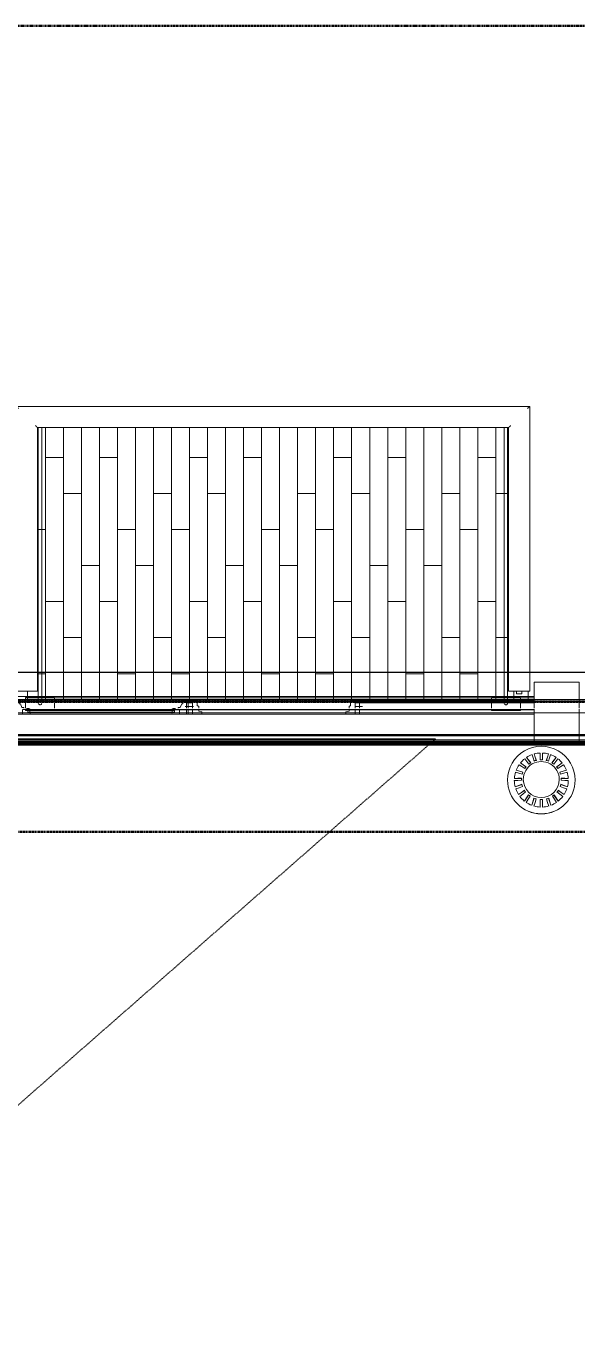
# Model space of a CAD drawing. Header units: inches. Extents: x -4235 to -464, y 9767 to 12269.
# Drawn here: x -3057.8 to -2935.4, y 11981.1 to 12268.7 of the extents above; entities that cross this region are included whole.
import ezdxf

# ---------------------------------------------------------------- set-up
doc = ezdxf.new("R2010")
doc.units = ezdxf.units.IN
doc.header["$MEASUREMENT"] = 0
doc.linetypes.add('Dash 1_16_', pattern=[0.125, 0.0625, -0.0625])
doc.linetypes.add('Double Dash 3_8_', pattern=[1, 0.375, -0.125, 0.125, -0.125, 0.125, -0.125])
for name, color, linetype, lineweight in [('A-DOOR-1', 31, 'Continuous', 9), ('A-DOOR-FRAM', 31, 'Continuous', 20), ('A-FLOR-1', 192, 'Continuous', 9), ('A-FLOR-HRAL', 11, 'Continuous', 9), ('A-FLOR-PATT-1', 9, 'Continuous', 9), ('A-GENM', 5, 'Continuous', 9), ('A-GLAZ-1', 151, 'Continuous', 9), ('A-GLAZ-2', 151, 'Continuous', 20), ('A-ROOF-1', 10, 'Dash 1_16_', 9), ('A-ROOF-2', 7, 'Dash 1_16_', 9), ('A-WALL-1', 113, 'Continuous', 9), ('C-PROP-LINE', 91, 'Double Dash 3_8_', 50), ('C-PROP-LINE-1', 91, 'Dash 1_16_', 50), ('M-EQPM', 50, 'Continuous', 9)]:
    doc.layers.add(name, color=color, linetype=linetype, lineweight=lineweight)

# ---------------------------------------------------------------- blocks, each defined once
blk = doc.blocks.new('Basic Wall _ EXT - FIBER CEMENT - LARGE - ___-2505162-BACKGROUND - ROOF PLAN')
at = {"layer": 'A-WALL-1'}
for p, q in [((-3020.79, 12118.91), (-3022.11, 12118.91)), ((-3020.79, 12118.91), (-3022.11, 12118.91)), ((-3022.11, 12118.88), (-3020.79, 12118.88)), ((-3020.79, 12118.88), (-3022.11, 12118.88)), ((-2954.43, 12118.91), (-2984.66, 12118.91)), ((-2954.43, 12118.91), (-2984.66, 12118.91)), ((-2984.66, 12118.88), (-2954.43, 12118.88)), ((-2954.43, 12118.88), (-2984.66, 12118.88)), ((-2951.56, 12118.91), (-2954.41, 12118.91)), ((-2951.56, 12118.91), (-2954.41, 12118.91)), ((-2954.41, 12118.88), (-2951.56, 12118.88)), ((-2951.56, 12118.88), (-2954.41, 12118.88)), ((-2951.45, 12118.91), (-2951.51, 12118.91)), ((-2951.45, 12118.91), (-2951.51, 12118.91)), ((-2951.51, 12118.88), (-2951.45, 12118.88)), ((-2951.45, 12118.88), (-2951.51, 12118.88)), ((-2951.37, 12118.91), (-2951.45, 12118.91)), ((-2951.37, 12118.91), (-2951.45, 12118.91)), ((-2951.45, 12118.88), (-2951.37, 12118.88)), ((-2951.37, 12118.88), (-2951.45, 12118.88)), ((-2951.28, 12118.91), (-2951.37, 12118.91)), ((-2951.28, 12118.91), (-2951.37, 12118.91)), ((-2951.37, 12118.88), (-2951.28, 12118.88)), ((-2951.28, 12118.88), (-2951.37, 12118.88)), ((-2951.18, 12118.91), (-2951.28, 12118.91)), ((-2951.18, 12118.91), (-2951.28, 12118.91)), ((-2951.28, 12118.88), (-2951.18, 12118.88)), ((-2951.18, 12118.88), (-2951.28, 12118.88)), ((-2951.09, 12118.91), (-2951.18, 12118.91)), ((-2951.09, 12118.91), (-2951.18, 12118.91)), ((-2951.18, 12118.88), (-2951.09, 12118.88)), ((-2951.09, 12118.88), (-2951.18, 12118.88)), ((-2951, 12118.91), (-2951.08, 12118.91)), ((-2951, 12118.91), (-2951.08, 12118.91)), ((-2951.08, 12118.88), (-2951, 12118.88)), ((-2951, 12118.88), (-2951.08, 12118.88)), ((-2950.92, 12118.91), (-2950.99, 12118.91)), ((-2950.92, 12118.91), (-2950.99, 12118.91)), ((-2950.98, 12118.88), (-2950.92, 12118.88)), ((-2950.92, 12118.88), (-2950.98, 12118.88)), ((-2950.86, 12118.91), (-2950.92, 12118.91)), ((-2950.86, 12118.91), (-2950.92, 12118.91)), ((-2950.92, 12118.88), (-2950.86, 12118.88)), ((-2950.86, 12118.88), (-2950.92, 12118.88)), ((-2948.04, 12118.91), (-2950.81, 12118.91)), ((-2948.04, 12118.91), (-2950.81, 12118.91)), ((-2950.81, 12118.88), (-2948.04, 12118.88)), ((-2948.04, 12118.88), (-2950.81, 12118.88)), ((-2947.93, 12118.91), (-2948.02, 12118.91)), ((-2947.93, 12118.91), (-2948.02, 12118.91)), ((-2948.02, 12118.88), (-2947.93, 12118.88)), ((-2947.93, 12118.88), (-2948.02, 12118.88)), ((-2944.94, 12118.91), (-2947.93, 12118.91)), ((-2944.94, 12118.91), (-2947.93, 12118.91)), ((-2947.93, 12118.88), (-2944.94, 12118.88)), ((-2944.94, 12118.88), (-2947.93, 12118.88)), ((-3020.79, 12116.87), (-3022.11, 12116.87)), ((-3020.79, 12116.87), (-3022.11, 12116.87)), ((-3022.11, 12116.84), (-3020.79, 12116.84)), ((-3020.79, 12116.84), (-3022.11, 12116.84)), ((-2954.43, 12116.87), (-2984.66, 12116.87)), ((-2954.43, 12116.87), (-2984.66, 12116.87)), ((-2984.66, 12116.84), (-2954.43, 12116.84)), ((-2954.43, 12116.84), (-2984.66, 12116.84)), ((-2954.33, 12116.87), (-2954.43, 12116.87)), ((-2954.33, 12116.87), (-2954.43, 12116.87)), ((-2954.43, 12116.84), (-2954.33, 12116.84)), ((-2954.33, 12116.84), (-2954.43, 12116.84)), ((-2954.02, 12116.87), (-2954.32, 12116.87)), ((-2954.02, 12116.87), (-2954.32, 12116.87)), ((-2954.32, 12116.84), (-2954.02, 12116.84)), ((-2954.02, 12116.84), (-2954.32, 12116.84)), ((-2953.52, 12116.87), (-2954, 12116.87)), ((-2953.52, 12116.87), (-2954, 12116.87)), ((-2954, 12116.84), (-2953.51, 12116.84)), ((-2953.51, 12116.84), (-2954, 12116.84)), ((-2948.41, 12116.87), (-2953.48, 12116.87)), ((-2948.41, 12116.87), (-2953.48, 12116.87)), ((-2953.48, 12116.84), (-2948.4, 12116.84)), ((-2948.4, 12116.84), (-2953.48, 12116.84)), ((-2948.07, 12116.87), (-2948.37, 12116.87)), ((-2948.07, 12116.87), (-2948.37, 12116.87)), ((-2948.37, 12116.84), (-2948.06, 12116.84)), ((-2948.06, 12116.84), (-2948.37, 12116.84)), ((-2947.94, 12116.87), (-2948.04, 12116.87)), ((-2947.94, 12116.87), (-2948.04, 12116.87)), ((-2948.04, 12116.84), (-2947.94, 12116.84)), ((-2947.94, 12116.84), (-2948.04, 12116.84)), ((-2944.94, 12116.87), (-2947.94, 12116.87)), ((-2944.94, 12116.87), (-2947.94, 12116.87)), ((-2947.94, 12116.84), (-2944.94, 12116.84)), ((-2944.94, 12116.84), (-2947.94, 12116.84))]:
    blk.add_line(p, q, dxfattribs=at)
blk = doc.blocks.new('Basic Wall _ EXT - FIBER CEMENT - LARGE - ___-2162455-BACKGROUND - ROOF PLAN')
at = {"layer": 'A-WALL-1'}
for p, q in [((-3055.05, 12119.8), (-3290.91, 12119.8)), ((-3057.49, 12119.5), (-3057.81, 12119.5)), ((-3057.49, 12119.5), (-3057.81, 12119.5)), ((-3057.49, 12119.48), (-3057.8, 12119.48)), ((-3057.49, 12119.46), (-3057.8, 12119.46)), ((-3057.49, 12119.46), (-3057.8, 12119.46)), ((-3057.49, 12119.46), (-3057.8, 12119.46)), ((-3056.97, 12119.5), (-3057.48, 12119.5)), ((-3056.97, 12119.5), (-3057.48, 12119.5)), ((-3056.97, 12119.48), (-3057.47, 12119.48)), ((-3056.97, 12119.46), (-3057.47, 12119.46)), ((-3056.97, 12119.46), (-3057.47, 12119.46)), ((-3056.97, 12119.46), (-3057.47, 12119.46)), ((-3056.3, 12119.5), (-3056.95, 12119.5)), ((-3056.3, 12119.5), (-3056.95, 12119.5)), ((-3056.3, 12119.48), (-3056.95, 12119.48)), ((-3056.3, 12119.46), (-3056.95, 12119.46)), ((-3056.3, 12119.46), (-3056.95, 12119.46)), ((-3056.3, 12119.46), (-3056.95, 12119.46)), ((-3055.52, 12119.5), (-3056.28, 12119.5)), ((-3055.52, 12119.5), (-3056.28, 12119.5)), ((-3055.52, 12119.48), (-3056.27, 12119.48)), ((-3055.52, 12119.46), (-3056.27, 12119.46)), ((-3055.52, 12119.46), (-3056.27, 12119.46)), ((-3055.52, 12119.46), (-3056.27, 12119.46)), ((-3055.05, 12119.5), (-3055.49, 12119.5)), ((-3055.05, 12119.5), (-3055.49, 12119.5)), ((-3055.05, 12119.48), (-3055.49, 12119.48)), ((-3055.05, 12119.46), (-3055.48, 12119.46)), ((-3055.05, 12119.46), (-3055.48, 12119.46)), ((-3055.05, 12119.46), (-3055.48, 12119.46)), ((-3054.94, 12119.8), (-3055, 12119.8)), ((-3054.94, 12119.5), (-3055, 12119.5)), ((-3054.94, 12119.5), (-3055, 12119.5)), ((-3054.94, 12119.48), (-3055, 12119.48)), ((-3054.94, 12119.46), (-3055, 12119.46)), ((-3054.94, 12119.46), (-3055, 12119.46)), ((-3054.94, 12119.46), (-3055, 12119.46)), ((-3054.86, 12119.8), (-3054.94, 12119.8)), ((-3054.86, 12119.5), (-3054.94, 12119.5)), ((-3054.86, 12119.5), (-3054.94, 12119.5)), ((-3054.86, 12119.48), (-3054.94, 12119.48)), ((-3054.86, 12119.46), (-3054.94, 12119.46)), ((-3054.86, 12119.46), (-3054.94, 12119.46)), ((-3054.86, 12119.46), (-3054.94, 12119.46)), ((-3054.77, 12119.8), (-3054.86, 12119.8)), ((-3054.77, 12119.5), (-3054.86, 12119.5)), ((-3054.77, 12119.5), (-3054.86, 12119.5)), ((-3054.77, 12119.48), (-3054.86, 12119.48)), ((-3054.77, 12119.46), (-3054.86, 12119.46)), ((-3054.77, 12119.46), (-3054.86, 12119.46)), ((-3054.77, 12119.46), (-3054.86, 12119.46)), ((-3054.68, 12119.8), (-3054.77, 12119.8)), ((-3054.68, 12119.5), (-3054.77, 12119.5)), ((-3054.68, 12119.5), (-3054.77, 12119.5)), ((-3054.68, 12119.48), (-3054.77, 12119.48)), ((-3054.68, 12119.46), (-3054.77, 12119.46)), ((-3054.68, 12119.46), (-3054.77, 12119.46)), ((-3054.68, 12119.46), (-3054.77, 12119.46)), ((-3054.58, 12119.8), (-3054.68, 12119.8)), ((-3054.58, 12119.5), (-3054.65, 12119.5)), ((-3054.58, 12119.5), (-3054.65, 12119.5)), ((-3054.58, 12119.48), (-3054.65, 12119.48)), ((-3054.58, 12119.46), (-3054.64, 12119.46)), ((-3054.58, 12119.46), (-3054.64, 12119.46)), ((-3054.58, 12119.46), (-3054.64, 12119.46)), ((-3054.49, 12119.8), (-3054.58, 12119.8)), ((-3054.49, 12119.5), (-3054.58, 12119.5)), ((-3054.49, 12119.5), (-3054.58, 12119.5)), ((-3054.49, 12119.48), (-3054.58, 12119.48)), ((-3054.49, 12119.46), (-3054.58, 12119.46)), ((-3054.49, 12119.46), (-3054.58, 12119.46)), ((-3054.49, 12119.46), (-3054.58, 12119.46)), ((-3054.41, 12119.8), (-3054.49, 12119.8)), ((-3054.41, 12119.5), (-3054.49, 12119.5)), ((-3054.41, 12119.5), (-3054.49, 12119.5)), ((-3054.41, 12119.48), (-3054.49, 12119.48)), ((-3054.41, 12119.46), (-3054.49, 12119.46)), ((-3054.41, 12119.46), (-3054.49, 12119.46)), ((-3054.41, 12119.46), (-3054.49, 12119.46)), ((-3054.35, 12119.8), (-3054.41, 12119.8)), ((-3054.35, 12119.5), (-3054.41, 12119.5)), ((-3054.35, 12119.5), (-3054.41, 12119.5)), ((-3054.35, 12119.48), (-3054.41, 12119.48)), ((-3054.35, 12119.46), (-3054.41, 12119.46)), ((-3054.35, 12119.46), (-3054.41, 12119.46)), ((-3054.35, 12119.46), (-3054.41, 12119.46)), ((-2951.56, 12119.8), (-3054.3, 12119.8)), ((-3053.83, 12119.5), (-3054.3, 12119.5)), ((-3053.83, 12119.5), (-3054.3, 12119.5)), ((-3053.83, 12119.48), (-3054.3, 12119.48)), ((-3053.83, 12119.46), (-3054.3, 12119.46)), ((-3053.83, 12119.46), (-3054.3, 12119.46)), ((-3053.83, 12119.46), (-3054.3, 12119.46)), ((-3053.05, 12119.5), (-3053.81, 12119.5)), ((-3053.05, 12119.5), (-3053.81, 12119.5)), ((-3053.05, 12119.48), (-3053.81, 12119.48)), ((-3053.05, 12119.46), (-3053.8, 12119.46)), ((-3053.05, 12119.46), (-3053.8, 12119.46)), ((-3053.05, 12119.46), (-3053.8, 12119.46)), ((-3052.38, 12119.5), (-3053.03, 12119.5)), ((-3052.38, 12119.5), (-3053.03, 12119.5)), ((-3052.38, 12119.48), (-3053.03, 12119.48)), ((-3052.38, 12119.46), (-3053.02, 12119.46)), ((-3052.38, 12119.46), (-3053.02, 12119.46)), ((-3052.38, 12119.46), (-3053.02, 12119.46)), ((-3051.86, 12119.5), (-3052.36, 12119.5)), ((-3051.86, 12119.5), (-3052.36, 12119.5)), ((-3051.86, 12119.48), (-3052.36, 12119.48)), ((-3051.86, 12119.46), (-3052.36, 12119.46)), ((-3051.86, 12119.46), (-3052.36, 12119.46)), ((-3051.86, 12119.46), (-3052.36, 12119.46)), ((-3051.54, 12119.5), (-3051.82, 12119.5)), ((-3051.54, 12119.5), (-3051.82, 12119.5)), ((-3051.54, 12119.48), (-3051.82, 12119.48)), ((-3051.54, 12119.46), (-3051.82, 12119.46)), ((-3051.54, 12119.46), (-3051.82, 12119.46)), ((-3051.54, 12119.46), (-3051.82, 12119.46)), ((-3051.43, 12119.5), (-3051.53, 12119.5)), ((-3051.43, 12119.5), (-3051.53, 12119.5)), ((-3051.43, 12119.48), (-3051.53, 12119.48)), ((-3051.43, 12119.46), (-3051.53, 12119.46)), ((-3051.43, 12119.46), (-3051.53, 12119.46)), ((-3051.43, 12119.46), (-3051.53, 12119.46)), ((-2954.43, 12119.5), (-3051.43, 12119.5)), ((-2954.43, 12119.5), (-3051.43, 12119.5)), ((-2954.43, 12119.48), (-3051.43, 12119.48)), ((-2954.43, 12119.46), (-3051.43, 12119.46)), ((-2954.43, 12119.46), (-3051.43, 12119.46)), ((-2954.43, 12119.46), (-3051.43, 12119.46)), ((-2954.32, 12119.5), (-2954.43, 12119.5)), ((-2954.32, 12119.5), (-2954.43, 12119.5)), ((-2954.32, 12119.48), (-2954.43, 12119.48)), ((-2954.32, 12119.46), (-2954.43, 12119.46)), ((-2954.32, 12119.46), (-2954.43, 12119.46)), ((-2954.32, 12119.46), (-2954.43, 12119.46)), ((-2954, 12119.5), (-2954.31, 12119.5)), ((-2954, 12119.5), (-2954.31, 12119.5)), ((-2954, 12119.48), (-2954.31, 12119.48)), ((-2954, 12119.46), (-2954.31, 12119.46)), ((-2954, 12119.46), (-2954.31, 12119.46)), ((-2954, 12119.46), (-2954.31, 12119.46)), ((-2953.48, 12119.5), (-2953.98, 12119.5)), ((-2953.48, 12119.5), (-2953.98, 12119.5)), ((-2953.48, 12119.48), (-2953.98, 12119.48)), ((-2953.48, 12119.46), (-2953.98, 12119.46)), ((-2953.48, 12119.46), (-2953.98, 12119.46)), ((-2953.48, 12119.46), (-2953.97, 12119.46)), ((-2952.81, 12119.5), (-2953.46, 12119.5)), ((-2952.81, 12119.5), (-2953.46, 12119.5)), ((-2952.81, 12119.48), (-2953.46, 12119.48)), ((-2952.81, 12119.46), (-2953.45, 12119.46)), ((-2952.81, 12119.46), (-2953.45, 12119.46)), ((-2952.81, 12119.46), (-2953.45, 12119.46)), ((-2952.02, 12119.5), (-2952.78, 12119.5)), ((-2952.02, 12119.5), (-2952.78, 12119.5)), ((-2952.02, 12119.48), (-2952.78, 12119.48)), ((-2952.02, 12119.46), (-2952.78, 12119.46)), ((-2952.02, 12119.46), (-2952.78, 12119.46)), ((-2952.02, 12119.46), (-2952.77, 12119.46)), ((-2951.56, 12119.5), (-2952, 12119.5)), ((-2951.56, 12119.5), (-2952, 12119.5)), ((-2951.56, 12119.48), (-2951.99, 12119.48)), ((-2951.56, 12119.46), (-2951.99, 12119.46)), ((-2951.56, 12119.46), (-2951.99, 12119.46)), ((-2951.56, 12119.46), (-2951.99, 12119.46)), ((-2951.45, 12119.8), (-2951.51, 12119.8)), ((-2951.45, 12119.5), (-2951.51, 12119.5)), ((-2951.45, 12119.5), (-2951.51, 12119.5)), ((-2951.45, 12119.48), (-2951.51, 12119.48)), ((-2951.45, 12119.46), (-2951.51, 12119.46)), ((-2951.45, 12119.46), (-2951.51, 12119.46)), ((-2951.45, 12119.46), (-2951.51, 12119.46)), ((-2951.37, 12119.8), (-2951.45, 12119.8)), ((-2951.37, 12119.5), (-2951.45, 12119.5)), ((-2951.37, 12119.5), (-2951.45, 12119.5)), ((-2951.37, 12119.48), (-2951.45, 12119.48)), ((-2951.37, 12119.46), (-2951.45, 12119.46)), ((-2951.37, 12119.46), (-2951.45, 12119.46)), ((-2951.37, 12119.46), (-2951.45, 12119.46)), ((-2951.28, 12119.8), (-2951.37, 12119.8)), ((-2951.28, 12119.5), (-2951.37, 12119.5)), ((-2951.28, 12119.5), (-2951.37, 12119.5)), ((-2951.28, 12119.48), (-2951.37, 12119.48)), ((-2951.28, 12119.46), (-2951.37, 12119.46)), ((-2951.28, 12119.46), (-2951.37, 12119.46)), ((-2951.28, 12119.46), (-2951.37, 12119.46)), ((-2951.18, 12119.8), (-2951.28, 12119.8)), ((-2951.18, 12119.5), (-2951.28, 12119.5)), ((-2951.18, 12119.5), (-2951.28, 12119.5)), ((-2951.18, 12119.48), (-2951.28, 12119.48)), ((-2951.18, 12119.46), (-2951.28, 12119.46)), ((-2951.18, 12119.46), (-2951.28, 12119.46)), ((-2951.18, 12119.46), (-2951.28, 12119.46)), ((-2951.09, 12119.8), (-2951.18, 12119.8)), ((-2951.09, 12119.5), (-2951.16, 12119.5)), ((-2951.09, 12119.5), (-2951.16, 12119.5)), ((-2951.09, 12119.48), (-2951.15, 12119.48)), ((-2951.09, 12119.46), (-2951.15, 12119.46)), ((-2951.09, 12119.46), (-2951.15, 12119.46)), ((-2951.09, 12119.46), (-2951.15, 12119.46)), ((-2951, 12119.8), (-2951.08, 12119.8)), ((-2951, 12119.5), (-2951.08, 12119.5)), ((-2951, 12119.5), (-2951.08, 12119.5)), ((-2951, 12119.48), (-2951.08, 12119.48)), ((-2951, 12119.46), (-2951.08, 12119.46)), ((-2951, 12119.46), (-2951.08, 12119.46)), ((-2951, 12119.46), (-2951.08, 12119.46)), ((-2950.92, 12119.8), (-2950.99, 12119.8)), ((-2950.92, 12119.5), (-2950.99, 12119.5)), ((-2950.92, 12119.5), (-2950.99, 12119.5)), ((-2950.92, 12119.48), (-2950.99, 12119.48)), ((-2950.92, 12119.46), (-2950.99, 12119.46)), ((-2950.92, 12119.46), (-2950.99, 12119.46)), ((-2950.92, 12119.46), (-2950.99, 12119.46)), ((-2950.86, 12119.8), (-2950.92, 12119.8)), ((-2950.86, 12119.5), (-2950.92, 12119.5)), ((-2950.86, 12119.5), (-2950.92, 12119.5)), ((-2950.86, 12119.48), (-2950.92, 12119.48)), ((-2950.86, 12119.46), (-2950.92, 12119.46)), ((-2950.86, 12119.46), (-2950.92, 12119.46)), ((-2950.86, 12119.46), (-2950.92, 12119.46)), ((-2944.94, 12119.8), (-2950.81, 12119.8)), ((-2950.34, 12119.5), (-2950.81, 12119.5)), ((-2950.34, 12119.5), (-2950.81, 12119.5)), ((-2950.34, 12119.48), (-2950.81, 12119.48)), ((-2950.34, 12119.46), (-2950.81, 12119.46)), ((-2950.34, 12119.46), (-2950.81, 12119.46)), ((-2950.34, 12119.46), (-2950.81, 12119.46)), ((-2949.56, 12119.5), (-2950.32, 12119.5)), ((-2949.56, 12119.5), (-2950.32, 12119.5)), ((-2949.56, 12119.48), (-2950.31, 12119.48)), ((-2949.56, 12119.46), (-2950.31, 12119.46)), ((-2949.56, 12119.46), (-2950.31, 12119.46)), ((-2949.56, 12119.46), (-2950.31, 12119.46)), ((-2948.88, 12119.5), (-2949.54, 12119.5)), ((-2948.88, 12119.5), (-2949.54, 12119.5)), ((-2948.88, 12119.48), (-2949.53, 12119.48)), ((-2948.88, 12119.46), (-2949.53, 12119.46)), ((-2948.88, 12119.46), (-2949.53, 12119.46)), ((-2948.88, 12119.46), (-2949.53, 12119.46)), ((-2948.37, 12119.5), (-2948.87, 12119.5)), ((-2948.37, 12119.5), (-2948.87, 12119.5)), ((-2948.37, 12119.48), (-2948.87, 12119.48)), ((-2948.37, 12119.46), (-2948.86, 12119.46)), ((-2948.37, 12119.46), (-2948.86, 12119.46)), ((-2948.37, 12119.46), (-2948.86, 12119.46)), ((-2948.04, 12119.5), (-2948.36, 12119.5)), ((-2948.04, 12119.5), (-2948.36, 12119.5)), ((-2948.04, 12119.48), (-2948.36, 12119.48)), ((-2948.04, 12119.46), (-2948.35, 12119.46)), ((-2948.04, 12119.46), (-2948.35, 12119.46)), ((-2948.04, 12119.46), (-2948.35, 12119.46)), ((-2947.93, 12119.5), (-2948.04, 12119.5)), ((-2947.93, 12119.5), (-2948.04, 12119.5)), ((-2947.93, 12119.48), (-2948.04, 12119.48)), ((-2947.93, 12119.46), (-2948.04, 12119.46)), ((-2947.93, 12119.46), (-2948.04, 12119.46)), ((-2947.93, 12119.46), (-2948.04, 12119.46)), ((-2944.94, 12119.5), (-2947.93, 12119.5)), ((-2944.94, 12119.5), (-2947.93, 12119.5)), ((-2944.94, 12119.48), (-2947.93, 12119.48)), ((-2944.94, 12119.46), (-2947.93, 12119.46)), ((-2944.94, 12119.46), (-2947.93, 12119.46)), ((-2944.94, 12119.46), (-2947.93, 12119.46)), ((-3057.52, 12116.87), (-3057.82, 12116.87)), ((-3057.52, 12116.87), (-3057.82, 12116.87)), ((-3057.82, 12116.84), (-3057.51, 12116.84)), ((-3057.51, 12116.84), (-3057.82, 12116.84)), ((-3057.01, 12116.87), (-3057.49, 12116.87)), ((-3057.01, 12116.87), (-3057.49, 12116.87)), ((-3057.49, 12116.84), (-3057.01, 12116.84)), ((-3057.01, 12116.84), (-3057.49, 12116.84)), ((-3051.9, 12116.87), (-3056.97, 12116.87)), ((-3051.9, 12116.87), (-3056.97, 12116.87)), ((-3056.97, 12116.84), (-3051.9, 12116.84)), ((-3051.9, 12116.84), (-3056.97, 12116.84)), ((-3051.56, 12116.87), (-3051.82, 12116.87)), ((-3051.56, 12116.87), (-3051.82, 12116.87)), ((-3051.82, 12116.84), (-3051.56, 12116.84)), ((-3051.56, 12116.84), (-3051.82, 12116.84)), ((-3051.43, 12116.87), (-3051.54, 12116.87)), ((-3051.43, 12116.87), (-3051.54, 12116.87)), ((-3051.54, 12116.84), (-3051.43, 12116.84)), ((-3051.43, 12116.84), (-3051.54, 12116.84)), ((-2954.43, 12116.87), (-3051.43, 12116.87)), ((-2954.43, 12116.87), (-3051.43, 12116.87)), ((-3051.43, 12116.84), (-2954.43, 12116.84)), ((-2954.43, 12116.84), (-3051.43, 12116.84)), ((-2954.33, 12116.87), (-2954.43, 12116.87)), ((-2954.33, 12116.87), (-2954.43, 12116.87)), ((-2954.43, 12116.84), (-2954.33, 12116.84)), ((-2954.33, 12116.84), (-2954.43, 12116.84)), ((-2954.02, 12116.87), (-2954.32, 12116.87)), ((-2954.02, 12116.87), (-2954.32, 12116.87)), ((-2954.32, 12116.84), (-2954.02, 12116.84)), ((-2954.02, 12116.84), (-2954.32, 12116.84)), ((-2953.52, 12116.87), (-2954, 12116.87)), ((-2953.52, 12116.87), (-2954, 12116.87)), ((-2954, 12116.84), (-2953.51, 12116.84)), ((-2953.51, 12116.84), (-2954, 12116.84)), ((-2948.41, 12116.87), (-2953.48, 12116.87)), ((-2948.41, 12116.87), (-2953.48, 12116.87)), ((-2953.48, 12116.84), (-2948.4, 12116.84)), ((-2948.4, 12116.84), (-2953.48, 12116.84)), ((-2948.07, 12116.87), (-2948.37, 12116.87)), ((-2948.07, 12116.87), (-2948.37, 12116.87)), ((-2948.37, 12116.84), (-2948.06, 12116.84)), ((-2948.06, 12116.84), (-2948.37, 12116.84)), ((-2947.94, 12116.87), (-2948.04, 12116.87)), ((-2947.94, 12116.87), (-2948.04, 12116.87)), ((-2948.04, 12116.84), (-2947.94, 12116.84)), ((-2947.94, 12116.84), (-2948.04, 12116.84)), ((-2944.94, 12116.87), (-2947.94, 12116.87)), ((-2944.94, 12116.87), (-2947.94, 12116.87)), ((-2947.94, 12116.84), (-2944.94, 12116.84)), ((-2944.94, 12116.84), (-2947.94, 12116.84))]:
    blk.add_line(p, q, dxfattribs=at)
blk = doc.blocks.new('Basic Wall _ EXT - FIBER CEMENT - SMALL - ___-2145929-BACKGROUND - ROOF PLAN')
at = {"layer": 'A-WALL-1'}
for p, q in [((-2061.36, 12125.15), (-3867.29, 12125.15)), ((-2061.36, 12125.15), (-3867.29, 12125.15)), ((-3867.21, 12125.07), (-2061.44, 12125.07)), ((-2061.44, 12125.07), (-3867.21, 12125.07)), ((-2067.39, 12119.12), (-3861.25, 12119.12)), ((-2067.46, 12119.05), (-3861.19, 12119.05)), ((-2067.84, 12118.67), (-3860.81, 12118.67)), ((-2067.92, 12118.59), (-3860.73, 12118.59)), ((-2067.92, 12118.59), (-3860.73, 12118.59)), ((-2070.35, 12116.17), (-3858.3, 12116.17)), ((-2070.35, 12116.17), (-3858.3, 12116.17)), ((-2075.17, 12111.34), (-3853.48, 12111.34)), ((-2075.17, 12111.34), (-3853.48, 12111.34)), ((-2075.25, 12111.26), (-3853.4, 12111.26)), ((-2075.25, 12111.26), (-3853.4, 12111.26)), ((-3853.2, 12111.06), (-2075.45, 12111.06)), ((-2075.45, 12111.06), (-3853.2, 12111.06)), ((-3852.33, 12110.19), (-2076.32, 12110.19)), ((-2076.32, 12110.19), (-3852.33, 12110.19)), ((-2076.67, 12109.84), (-3851.97, 12109.84)), ((-2076.72, 12109.79), (-3851.93, 12109.79)), ((-2076.73, 12109.78), (-3851.92, 12109.78)), ((-2076.79, 12109.72), (-3851.85, 12109.72)), ((-2076.8, 12109.72), (-3851.85, 12109.72)), ((-2076.8, 12109.71), (-3851.85, 12109.71)), ((-2076.83, 12109.68), (-3851.82, 12109.68)), ((-2076.86, 12109.65), (-3851.78, 12109.65)), ((-3851.77, 12109.64), (-2076.87, 12109.64)), ((-3851.63, 12109.49), (-2077.02, 12109.49)), ((-2077.23, 12109.28), (-3851.42, 12109.28)), ((-2077.3, 12109.22), (-3851.35, 12109.22)), ((-2077.42, 12109.09), (-3851.22, 12109.09)), ((-2077.53, 12108.98), (-3851.11, 12108.98))]:
    blk.add_line(p, q, dxfattribs=at)
blk = doc.blocks.new('Door-Inswing-Andersen-400_Series-Single - 3_ 0-1_8_ x 6_ 7-1_2_ - 3rd floor-V7-BACKGROUND - ROOF PLAN')
at = {"layer": 'A-DOOR-FRAM'}
for p, q in [((-19.69, 3.44), (-18.06, 3.44)), ((-18.06, 4.8), (-18.06, 4.56)), ((-18.06, 4.75), (-18.06, 4.56)), ((-18.06, 4.75), (-17.03, 4.75)), ((-18.06, 4.11), (-18.06, 3)), ((-18.06, 4.11), (-18.06, 3)), ((-17.03, 4.56), (-17.03, 4.75)), ((-17.03, 3.63), (-17.03, 4.11)), ((-16.69, 3.39), (-17.03, 3.63)), ((-16.69, 3), (-16.69, 3.39)), ((16.69, 3.39), (17.03, 3.63)), ((16.69, 3), (16.69, 3.39)), ((17.03, 4.56), (17.03, 4.75)), ((18.06, 4.75), (17.03, 4.75)), ((17.03, 3.63), (17.03, 4.11)), ((18.06, 4.56), (18.06, 4.8)), ((18.06, 4.75), (18.06, 4.56)), ((18.06, 4.11), (18.06, 3)), ((18.06, 3), (18.06, 4.11)), ((19.69, 3.44), (18.06, 3.44)), ((-18.06, 2.84), (-18.06, 2.72)), ((-18.06, 2.84), (-18.06, 2.72)), ((-18.06, 2.69), (-18.06, 2.01)), ((-18.06, 2.69), (-18.06, 2.01)), ((-18.06, 2.01), (-18.06, 1.69)), ((-18.06, 2.01), (-18.06, 1.69)), ((-16.69, 2.72), (-16.69, 2.84)), ((-16.69, 2.39), (-16.69, 2.69)), ((-16, 2.23), (-16.69, 2.39)), ((-16, 2.01), (-16, 2.23)), ((-16, 1.69), (-16, 2.01)), ((16, 2.23), (16.69, 2.39)), ((16, 2.01), (16, 2.23)), ((16, 1.69), (16, 2.01)), ((16.69, 2.72), (16.69, 2.84)), ((16.69, 2.39), (16.69, 2.69)), ((18.06, 2.84), (18.06, 2.72)), ((18.06, 2.72), (18.06, 2.84)), ((18.06, 2.69), (18.06, 2.01)), ((18.06, 2.01), (18.06, 2.69)), ((18.06, 2.01), (18.06, 1.69)), ((18.06, 1.69), (18.06, 2.01))]:
    blk.add_line(p, q, dxfattribs=at)
blk = doc.blocks.new('Window-Double_Hung-Andersen-400_Series-Tilt_Wash - DOUBLE HUNG - COTTAGE - 3RD FLOOR-V85-BACKGROUND - ROOF PLAN')
at = {"layer": 'A-GLAZ-1'}
for p, q in [((-16.29, 2.5), (-15.85, 2.5)), ((-16.29, 2.12), (-15.7, 2.12)), ((-15.85, 2.5), (-15.7, 2.5)), ((-15.82, 2.49), (-15.82, 2.12)), ((-15.7, 2.63), (-15.21, 2.63)), ((-15.7, 2.5), (-15.18, 2.5)), ((-15.7, 2.12), (15.7, 2.12)), ((-15.7, 2), (15.7, 2)), ((-15.18, 2.63), (-14.43, 2.63)), ((-15.18, 2.5), (-14.4, 2.5)), ((-14.39, 2.63), (-13.59, 2.63)), ((-14.39, 2.5), (-13.55, 2.5)), ((-13.55, 2.63), (-12.75, 2.63)), ((-13.55, 2.5), (-12.71, 2.5)), ((-12.71, 2.63), (-11.96, 2.63)), ((-12.71, 2.5), (-11.93, 2.5)), ((-11.93, 2.63), (-11.28, 2.63)), ((-11.93, 2.5), (-11.26, 2.5)), ((-11.25, 2.63), (-10.76, 2.63)), ((-11.25, 2.5), (-10.74, 2.5)), ((-10.7, 2.63), (-10.43, 2.63)), ((-10.7, 2.5), (-10.41, 2.5)), ((-10.41, 2.63), (-10.31, 2.63)), ((-10.41, 2.5), (-10.3, 2.5)), ((-10.31, 2.63), (15.7, 2.63)), ((-10.3, 2.5), (15.7, 2.5)), ((16.29, 2.5), (15.7, 2.5)), ((16.29, 2.12), (15.7, 2.12)), ((15.82, 2.5), (15.82, 2.12))]:
    blk.add_line(p, q, dxfattribs=at)
at = {"layer": 'A-GLAZ-2'}
for p, q in [((-19.01, 3.44), (-20.51, 3.44)), ((-16.8, 4.81), (-19.01, 4.81)), ((-19.01, 4.81), (-19.01, 4.56)), ((-19.01, 4.11), (-19.01, 3)), ((-18.2, 4.81), (-18.2, 4.56)), ((-18.2, 4.11), (-18.2, 4)), ((-18.2, 4), (-17.92, 4)), ((-17.92, 4), (-17.61, 3.19)), ((-17.61, 3.19), (-17.14, 3.19)), ((-17.14, 3.19), (-17.14, 3)), ((-13.93, 4.81), (-16.78, 4.81)), ((-15.86, 2.97), (-16.57, 2.97)), ((-13.82, 4.81), (-13.88, 4.81)), ((-13.74, 4.81), (-13.82, 4.81)), ((-13.65, 4.81), (-13.74, 4.81)), ((-13.55, 4.81), (-13.65, 4.81)), ((-13.46, 4.81), (-13.55, 4.81)), ((-13.38, 4.81), (-13.45, 4.81)), ((-13.29, 4.81), (-13.36, 4.81)), ((-13.23, 4.81), (-13.29, 4.81)), ((-10.74, 4.81), (-13.18, 4.81)), ((-10.41, 4.81), (-10.67, 4.81)), ((-10.3, 4.81), (-10.39, 4.81)), ((19.01, 4.81), (-10.3, 4.81)), ((15.86, 2.97), (16.57, 2.97)), ((17.14, 3.19), (17.14, 3)), ((17.61, 3.19), (17.14, 3.19)), ((17.92, 4), (17.61, 3.19)), ((18.2, 4), (17.92, 4)), ((18.2, 4.81), (18.2, 4.56)), ((18.2, 4.11), (18.2, 4)), ((19.01, 4.56), (19.01, 4.81)), ((19.01, 3), (19.01, 4.11)), ((19.01, 3.44), (20.51, 3.44)), ((-19.01, 2.84), (-19.01, 2.72)), ((-19.01, 2.69), (-19.01, 2.01)), ((-19.01, 2.01), (-19.01, 1.69)), ((-17.42, 2.75), (-16.8, 2.75)), ((-17.42, 2.69), (-17.42, 2.01)), ((-17.42, 2.01), (-17.42, 1.69)), ((-17.14, 2.84), (-17.14, 2.75)), ((-16.8, 2.75), (-16.7, 2.75)), ((-16.69, 2.75), (-16.57, 2.75)), ((-16.57, 2.72), (-16.57, 2.84)), ((-16.57, 2.63), (-16.57, 2.69)), ((-16.38, 2.63), (-16.57, 2.63)), ((-15.87, 2.63), (-16.37, 2.63)), ((-16.29, 2.63), (-16.29, 2.49)), ((-16.29, 2.49), (-16.29, 2.01)), ((-15.7, 2), (-16.29, 2)), ((-15.7, 2.63), (-15.85, 2.63)), ((-15.8, 2.84), (-15.74, 2.72)), ((-15.78, 1.69), (-15.7, 2)), ((-15.73, 2.69), (-15.7, 2.63)), ((15.73, 2.69), (15.7, 2.63)), ((15.7, 2.63), (16.57, 2.63)), ((15.7, 2), (16.29, 2)), ((15.78, 1.69), (15.7, 2)), ((15.8, 2.84), (15.74, 2.72)), ((16.29, 2.63), (16.29, 2.01)), ((16.57, 2.72), (16.57, 2.84)), ((17.42, 2.75), (16.57, 2.75)), ((16.57, 2.63), (16.57, 2.69)), ((17.14, 2.84), (17.14, 2.75)), ((17.42, 2.69), (17.42, 2.01)), ((17.42, 2.01), (17.42, 1.69)), ((19.01, 2.72), (19.01, 2.84)), ((19.01, 2.01), (19.01, 2.69)), ((19.01, 1.69), (19.01, 2.01))]:
    blk.add_line(p, q, dxfattribs=at)
blk = doc.blocks.new('Family1 - SCUPPER - east_west-V155-BACKGROUND - ROOF PLAN')
at = {"layer": 'A-GENM'}
for p, q in [((-5, 4.44), (5, 4.44)), ((-5, 3.96), (-5, 4.26)), ((-5, 3.09), (-5, 3.96)), ((-5, 2.89), (-5, 3.09)), ((-5, 2.81), (-5, 2.89)), ((5, 4.26), (5, 3.96)), ((5, 3.96), (5, 3.09)), ((5, 3.09), (5, 2.89)), ((5, 2.89), (5, 2.81)), ((-5, -2.01), (-5, 2.81)), ((5, 2.81), (5, -2.01)), ((-5, -2.84), (-5, -2.01)), ((5, -2.01), (5, -2.84)), ((-5, -4.11), (-5, -3)), ((-5, -4.97), (-5, -4.56)), ((-5, -8.81), (-5, -4.97)), ((5, -3), (5, -4.11)), ((5, -4.56), (5, -4.97)), ((5, -4.97), (5, -8.81)), ((5, -8.81), (-5, -8.81))]:
    blk.add_line(p, q, dxfattribs=at)
blk = doc.blocks.new('Railing - Baluster_01-V162-BACKGROUND - ROOF PLAN')
at = {"layer": 'A-FLOR-HRAL'}
for p, q in [((-0.59, 1.18), (0.59, 1.18)), ((-0.59, 0.59), (-0.59, 1.18)), ((0.59, 1.18), (0.59, 0.59))]:
    blk.add_line(p, q, dxfattribs=at)
blk = doc.blocks.new('Railing - Railing-2700288-BACKGROUND - ROOF PLAN')
at = {"layer": 'A-FLOR-HRAL'}
for p, q in [((-2945.9, 12184.2), (-3059.95, 12184.2)), ((-3059.95, 12184.2), (-3059.95, 12125.15)), ((-2945.9, 12125.15), (-2945.9, 12184.2)), ((-3055.22, 12179.48), (-2950.62, 12179.48)), ((-3055.22, 12125.15), (-3055.22, 12179.48)), ((-2950.62, 12179.48), (-2950.62, 12125.15)), ((-3059.95, 12125.15), (-3059.95, 12125.07)), ((-3059.95, 12125.07), (-3059.95, 12120.95)), ((-3055.22, 12125.07), (-3055.22, 12125.15)), ((-3055.22, 12120.95), (-3055.22, 12125.07)), ((-2950.62, 12125.15), (-2950.62, 12125.07)), ((-2950.62, 12125.07), (-2950.62, 12120.95)), ((-2945.9, 12125.07), (-2945.9, 12125.15)), ((-2945.9, 12120.95), (-2945.9, 12125.07)), ((-3059.48, 12120.95), (-3059.95, 12120.95)), ((-3055.7, 12120.95), (-3059.48, 12120.95)), ((-3055.22, 12120.95), (-3055.7, 12120.95)), ((-2950.27, 12120.95), (-2950.62, 12120.95)), ((-2950.15, 12120.95), (-2950.27, 12120.95)), ((-2946.37, 12120.95), (-2950.15, 12120.95)), ((-2945.9, 12120.95), (-2946.37, 12120.95))]:
    blk.add_line(p, q, dxfattribs=at)
for points, knots in [([(-3059.95, 12184.2), (-3059.95, 12184.2), (-3059.94, 12184.19), (-3059.91, 12184.17), (-3059.89, 12184.14), (-3059.86, 12184.11), (-3059.83, 12184.08), (-3059.8, 12184.06), (-3059.76, 12184.02), (-3059.72, 12183.97), (-3059.69, 12183.94), (-3059.65, 12183.9), (-3059.58, 12183.83), (-3059.52, 12183.77), (-3059.48, 12183.73)], [0, 0, 0, 0, 0.166667, 0.25, 0.333333, 0.416667, 0.458333, 0.5, 0.583333, 0.666667, 0.708333, 0.75, 0.833333, 1, 1, 1, 1]), ([(-2945.9, 12184.2), (-2945.9, 12184.2), (-2945.91, 12184.19), (-2945.93, 12184.17), (-2945.96, 12184.14), (-2945.99, 12184.11), (-2946.02, 12184.08), (-2946.04, 12184.06), (-2946.08, 12184.02), (-2946.13, 12183.97), (-2946.16, 12183.94), (-2946.2, 12183.9), (-2946.27, 12183.83), (-2946.33, 12183.77), (-2946.37, 12183.73)], [0, 0, 0, 0, 0.166667, 0.25, 0.333333, 0.416667, 0.458333, 0.5, 0.583333, 0.666667, 0.708333, 0.75, 0.833333, 1, 1, 1, 1]), ([(-3055.7, 12179.95), (-3055.65, 12179.91), (-3055.59, 12179.85), (-3055.52, 12179.77), (-3055.47, 12179.72), (-3055.43, 12179.69), (-3055.4, 12179.65), (-3055.37, 12179.62), (-3055.34, 12179.59), (-3055.32, 12179.57), (-3055.29, 12179.54), (-3055.26, 12179.51), (-3055.23, 12179.49), (-3055.22, 12179.48), (-3055.22, 12179.48)], [0, 0, 0, 0, 0.166667, 0.25, 0.333333, 0.375, 0.416667, 0.5, 0.541667, 0.583333, 0.666667, 0.75, 0.833333, 1, 1, 1, 1]), ([(-2950.15, 12179.95), (-2950.19, 12179.91), (-2950.25, 12179.85), (-2950.33, 12179.77), (-2950.38, 12179.72), (-2950.41, 12179.69), (-2950.45, 12179.65), (-2950.48, 12179.62), (-2950.51, 12179.59), (-2950.53, 12179.57), (-2950.56, 12179.54), (-2950.59, 12179.51), (-2950.62, 12179.49), (-2950.62, 12179.48), (-2950.62, 12179.48)], [0, 0, 0, 0, 0.166667, 0.25, 0.333333, 0.375, 0.416667, 0.5, 0.541667, 0.583333, 0.666667, 0.75, 0.833333, 1, 1, 1, 1])]:
    blk.add_open_spline(points, degree=3, knots=knots, dxfattribs=at)
at = {"rotation": 180}
blk.add_blockref('Railing - Baluster_01-V162-BACKGROUND - ROOF PLAN', (-2948.26, 12121.54), dxfattribs=at)
blk = doc.blocks.new('Walls 75 - Walls 1-2571530-BACKGROUND - ROOF PLAN')
at = {"layer": 'A-WALL-1'}
for p, q in [((-2951.56, 12179.48), (-2951.56, 12125.15)), ((-2950.81, 12125.15), (-2950.81, 12179.48)), ((-2951.56, 12125.15), (-2951.56, 12125.07)), ((-2951.56, 12125.07), (-2951.56, 12119.58)), ((-2950.81, 12125.07), (-2950.81, 12125.15)), ((-2950.81, 12119.58), (-2950.81, 12125.07)), ((-2954.43, 12119.58), (-2954.43, 12119.12)), ((-2951.56, 12119.58), (-2954.43, 12119.58)), ((-2954.43, 12119.58), (-2947.93, 12119.58)), ((-2954.43, 12119.12), (-2954.43, 12118.71)), ((-2954.43, 12118.26), (-2954.43, 12117.15)), ((-2951.56, 12119.58), (-2951.56, 12119.12)), ((-2951.56, 12119.12), (-2951.56, 12118.71)), ((-2951.45, 12119.58), (-2951.51, 12119.58)), ((-2951.37, 12119.58), (-2951.45, 12119.58)), ((-2951.28, 12119.58), (-2951.37, 12119.58)), ((-2951.18, 12119.58), (-2951.28, 12119.58)), ((-2951.09, 12119.58), (-2951.18, 12119.58)), ((-2950.99, 12119.58), (-2951.08, 12119.58)), ((-2950.92, 12119.58), (-2950.99, 12119.58)), ((-2950.86, 12119.58), (-2950.91, 12119.58)), ((-2950.81, 12119.12), (-2950.81, 12119.58)), ((-2950.81, 12118.71), (-2950.81, 12119.12)), ((-2947.93, 12119.58), (-2950.8, 12119.58)), ((-2947.93, 12119.12), (-2947.93, 12119.58)), ((-2947.93, 12118.71), (-2947.93, 12119.12)), ((-2947.93, 12117.15), (-2947.93, 12118.26)), ((-2954.43, 12116.99), (-2954.43, 12116.64)), ((-2947.93, 12116.64), (-2954.43, 12116.64)), ((-2954.43, 12116.64), (-2952.81, 12116.64)), ((-2952.81, 12116.64), (-2948.88, 12116.64)), ((-2948.88, 12116.64), (-2948.37, 12116.64)), ((-2948.37, 12116.64), (-2948.04, 12116.64)), ((-2948.04, 12116.64), (-2947.93, 12116.64)), ((-2947.93, 12116.64), (-2947.93, 12116.99))]:
    blk.add_line(p, q, dxfattribs=at)
for start_param, end_param in [(3.173858, 4.18879), (4.18879, 4.45059), (1.875408, 2.069883), (1.696161, 1.832596), (4.45059, 4.974188), (1.308997, 1.445432), (4.974188, 5.759587), (1.071709, 1.266135), (5.759587, 6.25092)]:
    blk.add_ellipse((-2951.18, 12118.27), major_axis=(0.375, 0), ratio=0.86769, start_param=start_param, end_param=end_param, dxfattribs=at)
blk = doc.blocks.new('Walls 76 - Walls 1-2571549-BACKGROUND - ROOF PLAN')
at = {"layer": 'A-WALL-1'}
for p, q in [((-3055.05, 12179.48), (-3055.05, 12125.15)), ((-3054.3, 12125.15), (-3054.3, 12179.48)), ((-3055.05, 12125.15), (-3055.05, 12125.07)), ((-3055.05, 12125.07), (-3055.05, 12119.58)), ((-3054.3, 12125.07), (-3054.3, 12125.15)), ((-3054.3, 12119.58), (-3054.3, 12125.07)), ((-3057.93, 12119.58), (-3057.93, 12119.12)), ((-3055.05, 12119.58), (-3057.93, 12119.58)), ((-3057.93, 12119.58), (-3051.43, 12119.58)), ((-3057.93, 12119.12), (-3057.93, 12118.71)), ((-3057.93, 12118.26), (-3057.93, 12117.15)), ((-3055.05, 12119.58), (-3055.05, 12119.12)), ((-3055.05, 12119.12), (-3055.05, 12118.71)), ((-3054.94, 12119.58), (-3055, 12119.58)), ((-3054.87, 12119.58), (-3054.94, 12119.58)), ((-3054.78, 12119.58), (-3054.87, 12119.58)), ((-3054.68, 12119.58), (-3054.77, 12119.58)), ((-3054.58, 12119.58), (-3054.68, 12119.58)), ((-3054.49, 12119.58), (-3054.58, 12119.58)), ((-3054.41, 12119.58), (-3054.49, 12119.58)), ((-3054.35, 12119.58), (-3054.41, 12119.58)), ((-3054.3, 12119.12), (-3054.3, 12119.58)), ((-3051.43, 12119.58), (-3054.3, 12119.58)), ((-3054.3, 12118.71), (-3054.3, 12119.12)), ((-3051.43, 12119.12), (-3051.43, 12119.58)), ((-3051.43, 12118.71), (-3051.43, 12119.12)), ((-3051.43, 12117.15), (-3051.43, 12118.26)), ((-3057.93, 12116.99), (-3057.93, 12116.64)), ((-3051.43, 12116.64), (-3057.93, 12116.64)), ((-3057.93, 12116.64), (-3057.49, 12116.64)), ((-3057.49, 12116.64), (-3056.97, 12116.64)), ((-3056.97, 12116.64), (-3056.3, 12116.64)), ((-3056.3, 12116.64), (-3055.52, 12116.64)), ((-3055.52, 12116.64), (-3054.68, 12116.64)), ((-3054.68, 12116.64), (-3053.05, 12116.64)), ((-3053.05, 12116.64), (-3052.38, 12116.64)), ((-3052.38, 12116.64), (-3051.86, 12116.64)), ((-3051.86, 12116.64), (-3051.43, 12116.64)), ((-3051.43, 12116.64), (-3051.43, 12116.99))]:
    blk.add_line(p, q, dxfattribs=at)
for start_param, end_param in [(3.173858, 3.926991), (3.926991, 4.712389), (1.852625, 2.069883), (1.696161, 1.832596), (4.712389, 4.974188), (1.308997, 1.445432), (4.974188, 5.759587), (1.071709, 1.288922), (5.759587, 6.25092)]:
    blk.add_ellipse((-3054.68, 12118.27), major_axis=(0.375, 0), ratio=0.86769, start_param=start_param, end_param=end_param, dxfattribs=at)
blk = doc.blocks.new('22142613 - Roof Drains - Type A - 15_ Strainer - 8_ Drain-2082947-BACKGROUND - ROOF PLAN')
at = {"layer": 'M-EQPM'}
for p, q in [((-2370.53, 12105.04), (-2371.42, 12106.26)), ((-2369.27, 12105.59), (-2369.73, 12107.01)), ((-2366.57, 12107.01), (-2367.03, 12105.59)), ((-2364.88, 12106.26), (-2365.77, 12105.04)), ((-2372.26, 12102.94), (-2373.74, 12103.41)), ((-2371.56, 12104.13), (-2372.8, 12105.02)), ((-2363.5, 12105.02), (-2364.73, 12104.13)), ((-2362.56, 12103.41), (-2364.03, 12102.94)), ((-2375.65, 12101.23), (-2375.65, 12101.21)), ((-2372.57, 12101.59), (-2374.14, 12101.59)), ((-2372.43, 12100.21), (-2373.95, 12099.71)), ((-2372.15, 12101.21), (-2372.15, 12100.99)), ((-2364.15, 12100.99), (-2364.15, 12101.21)), ((-2362.34, 12099.71), (-2363.86, 12100.21)), ((-2362.16, 12101.59), (-2363.73, 12101.59)), ((-2360.65, 12101.21), (-2360.65, 12101.23)), ((-2371.88, 12098.94), (-2373.19, 12097.98)), ((-2370.96, 12097.9), (-2371.92, 12096.57)), ((-2369.76, 12097.19), (-2370.27, 12095.62)), ((-2366.03, 12095.62), (-2366.54, 12097.19)), ((-2364.37, 12096.57), (-2365.34, 12097.9)), ((-2363.1, 12097.98), (-2364.42, 12098.94))]:
    blk.add_line(p, q, dxfattribs=at)
at = {"layer": 'M-EQPM', "flags": 128}
for points in [[(-2370.9, 12104.78), (-2371.36, 12105.37), (-2371.82, 12105.97)], [(-2371.42, 12106.26), (-2370.95, 12105.66), (-2370.49, 12105.07)], [(-2369.72, 12105.45), (-2369.96, 12106.16), (-2370.21, 12106.86)], [(-2369.73, 12107.01), (-2369.49, 12106.31), (-2369.24, 12105.6)], [(-2368.4, 12105.73), (-2368.4, 12106.48), (-2368.4, 12107.22)], [(-2367.9, 12107.22), (-2367.9, 12106.48), (-2367.9, 12105.73)], [(-2367.05, 12105.6), (-2366.81, 12106.31), (-2366.57, 12107.01)], [(-2366.09, 12106.86), (-2366.33, 12106.16), (-2366.58, 12105.45)], [(-2365.81, 12105.07), (-2365.34, 12105.66), (-2364.88, 12106.26)], [(-2364.47, 12105.97), (-2364.94, 12105.37), (-2365.4, 12104.78)], [(-2372.4, 12102.54), (-2373.15, 12102.74), (-2373.9, 12102.94)], [(-2373.74, 12103.41), (-2372.99, 12103.21), (-2372.24, 12103.01)], [(-2371.82, 12103.78), (-2372.46, 12104.2), (-2373.1, 12104.62)], [(-2372.8, 12105.02), (-2372.16, 12104.6), (-2371.52, 12104.18)], [(-2364.78, 12104.18), (-2364.14, 12104.6), (-2363.5, 12105.02)], [(-2363.2, 12104.62), (-2363.84, 12104.2), (-2364.48, 12103.78)], [(-2364.06, 12103.01), (-2363.31, 12103.21), (-2362.56, 12103.41)], [(-2362.4, 12102.94), (-2363.15, 12102.74), (-2363.9, 12102.54)], [(-2372.57, 12101.17), (-2373.36, 12101.13), (-2374.15, 12101.09)], [(-2374.14, 12101.59), (-2373.35, 12101.63), (-2372.56, 12101.67)], [(-2373.95, 12099.71), (-2373.2, 12100), (-2372.45, 12100.29)], [(-2372.31, 12099.81), (-2373.06, 12099.52), (-2373.81, 12099.24)], [(-2362.49, 12099.24), (-2363.24, 12099.52), (-2363.99, 12099.81)], [(-2363.84, 12100.29), (-2363.09, 12100), (-2362.34, 12099.71)], [(-2363.74, 12101.67), (-2362.95, 12101.63), (-2362.16, 12101.59)], [(-2362.15, 12101.09), (-2362.94, 12101.13), (-2363.73, 12101.17)], [(-2373.19, 12097.98), (-2372.56, 12098.49), (-2371.92, 12098.99)], [(-2371.63, 12098.58), (-2372.27, 12098.08), (-2372.91, 12097.57)], [(-2371.92, 12096.57), (-2371.46, 12097.25), (-2371, 12097.93)], [(-2370.6, 12097.63), (-2371.06, 12096.95), (-2371.52, 12096.27)], [(-2370.27, 12095.62), (-2370.03, 12096.41), (-2369.78, 12097.2)], [(-2369.31, 12097.04), (-2369.55, 12096.25), (-2369.8, 12095.46)], [(-2366.5, 12095.46), (-2366.74, 12096.25), (-2366.99, 12097.04)], [(-2366.51, 12097.2), (-2366.27, 12096.41), (-2366.03, 12095.62)], [(-2364.77, 12096.27), (-2365.24, 12096.95), (-2365.7, 12097.63)], [(-2365.3, 12097.93), (-2364.84, 12097.25), (-2364.37, 12096.57)], [(-2363.39, 12097.57), (-2364.03, 12098.08), (-2364.67, 12098.58)], [(-2364.38, 12098.99), (-2363.74, 12098.49), (-2363.1, 12097.98)], [(-2368.4, 12095.23), (-2368.4, 12096.06), (-2368.4, 12096.89)], [(-2367.9, 12096.89), (-2367.9, 12096.06), (-2367.9, 12095.23)]]:
    blk.add_lwpolyline(points, dxfattribs=at)
at = {"layer": 'M-EQPM'}
for centre, major_axis, start_param, end_param in [((-2368.15, 12101.23), (7.5, 0), 0, 3.141593), ((-2368.15, 12101.23), (6, 0), 2.230094, 2.456861), ((-2368.15, 12101.23), (6, 0), 1.921009, 2.146732), ((-2368.15, 12101.23), (6, 0), 1.612475, 1.83765), ((-2368.15, 12101.31), (4.43, 0), 1.820803, 1.933842), ((-2368.15, 12101.31), (4.43, 0), 1.514279, 1.627314), ((-2368.15, 12101.23), (6, 0), 1.303943, 1.529118), ((-2368.15, 12101.31), (4.43, 0), 1.207751, 1.32079), ((-2368.15, 12101.23), (6, 0), 0.994861, 1.220584), ((-2368.15, 12101.23), (6, 0), 0.684732, 0.911499), ((-2368.15, 12101.23), (6, 0), 2.851802, 3.081699), ((-2368.15, 12101.23), (6, 0), 2.540227, 2.768432), ((-2368.15, 12101.31), (4.43, 0), 2.747406, 2.860472), ((-2368.15, 12101.34), (4, 0), 0, 3.141593), ((-2368.15, 12101.31), (4.43, 0), 2.43676, 2.549818), ((-2368.15, 12101.31), (4.43, 0), 2.128072, 2.241119), ((-2368.15, 12101.31), (4.43, 0), 0.900473, 1.013521), ((-2368.15, 12101.31), (4.43, 0), 0.591774, 0.704832), ((-2368.15, 12101.31), (4.43, 0), 0.28112, 0.394187), ((-2368.15, 12101.23), (6, 0), 0.373161, 0.601365), ((-2368.15, 12101.23), (6, 0), 0.059893, 0.289791), ((-2368.15, 12101.23), (7.5, 0), 3.141593, 6.283185), ((-2368.15, 12101.21), (7.5, 0), 3.141593, 6.283185), ((-2368.15, 12101.23), (6, 0), 3.16507, 3.39675), ((-2368.15, 12101.31), (4.43, 0), 3.060354, 3.141593), ((-2368.15, 12101.31), (4.43, 0), 3.141593, 3.173424), ((-2368.15, 12101.31), (4.43, 0), 3.375724, 3.488791), ((-2368.15, 12101.34), (4, 0), 3.141593, 6.283185), ((-2368.15, 12101.31), (4.43, 0), 5.935987, 6.049054), ((-2368.15, 12101.31), (4.43, 0), 0, 0.081239), ((-2368.15, 12101.31), (4.43, 0), 6.251354, 6.283185), ((-2368.15, 12101.23), (6, 0), 6.028028, 6.259707), ((-2368.15, 12101.23), (6, 0), 3.48012, 3.713498), ((-2368.15, 12101.23), (6, 0), 3.796864, 4.031687), ((-2368.15, 12101.31), (4.43, 0), 3.693397, 3.806455), ((-2368.15, 12101.31), (4.43, 0), 4.013027, 4.126075), ((-2368.15, 12101.31), (4.43, 0), 4.334077, 4.447116), ((-2368.15, 12101.31), (4.43, 0), 4.977662, 5.090701), ((-2368.15, 12101.31), (4.43, 0), 5.298703, 5.411751), ((-2368.15, 12101.31), (4.43, 0), 5.618323, 5.731381), ((-2368.15, 12101.23), (6, 0), 5.393091, 5.627914), ((-2368.15, 12101.23), (6, 0), 5.71128, 5.944658), ((-2368.15, 12101.23), (6, 0), 4.11505, 4.350924), ((-2368.15, 12101.23), (6, 0), 4.434283, 4.67071), ((-2368.15, 12101.31), (4.43, 0), 4.655871, 4.768907), ((-2368.15, 12101.23), (6, 0), 4.754068, 4.990495), ((-2368.15, 12101.23), (6, 0), 5.073854, 5.309728)]:
    blk.add_ellipse(centre, major_axis=major_axis, ratio=0.999788, start_param=start_param, end_param=end_param, dxfattribs=at)
blk = doc.blocks.new('Family - ___-1878357-BACKGROUND - ROOF PLAN')
at = {"layer": 'C-PROP-LINE'}
blk.add_line((-3989.61, 12268.69), (-629.56, 12268.69), dxfattribs=at)
blk = doc.blocks.new('Family - ___-2835860-BACKGROUND - ROOF PLAN')
at = {"layer": 'C-PROP-LINE-1'}
blk.add_line((-2636.92, 12118.59), (-3860.72, 12118.59), dxfattribs=at)
blk = doc.blocks.new('Family - ___-2835903-BACKGROUND - ROOF PLAN')
at = {"layer": 'C-PROP-LINE-1'}
blk.add_line((-2096.82, 12089.69), (-3831.82, 12089.69), dxfattribs=at)
blk = doc.blocks.new('Family - ___-2835932-BACKGROUND - ROOF PLAN')
at = {"layer": 'C-PROP-LINE-1'}
blk.add_line((-2067.92, 12118.59), (-3860.72, 12118.59), dxfattribs=at)

msp = doc.modelspace()

# ---------------------------------------------------------------- hatches: boundary and pattern name
at = {"layer": 'A-FLOR-PATT-1'}
h = msp.add_hatch(dxfattribs=at)
h.set_pattern_fill('FP_33', color=256, style=0, pattern_type=2)
h.set_pattern_definition([(270, (-3721.459, 11076.839), (4, 2e-16), []), (0, (-3721.459, 11076.839), (8, 8), [4, -28]), (0, (-3717.459, 11060.839), (8, 8), [4, -28])])
h.paths.add_polyline_path([(-2948.04, 12118.95), (-2946.26, 12118.95), (-2946.26, 12120.95), (-2947.67, 12120.95), (-2947.67, 12120.36), (-2948.85, 12120.36), (-2948.85, 12120.95), (-2950.62, 12120.95), (-2950.66, 12179.48), (-3055.22, 12179.48), (-3055.24, 12120.95), (-3059.59, 12120.95), (-3059.59, 12118.96), (-2948.3, 12118.95)], flags=0)

# ---------------------------------------------------------------- linework, layer by layer
at = {"layer": 'A-FLOR-1'}
for p, q in [((-2946.26, 12119.78), (-2946.26, 12120.95)), ((-3022.11, 12118.95), (-2954.43, 12118.95)), ((-2954.41, 12118.95), (-2951.56, 12118.95)), ((-2951.51, 12118.95), (-2951.45, 12118.95)), ((-2951.45, 12118.95), (-2951.37, 12118.95)), ((-2951.37, 12118.95), (-2951.28, 12118.95)), ((-2951.28, 12118.95), (-2951.18, 12118.95)), ((-2951.18, 12118.95), (-2951.09, 12118.95)), ((-2951.08, 12118.95), (-2951, 12118.95)), ((-2950.99, 12118.95), (-2950.92, 12118.95)), ((-2950.92, 12118.95), (-2950.86, 12118.95)), ((-2950.81, 12118.95), (-2948.04, 12118.95)), ((-2948.02, 12118.95), (-2946.26, 12118.95)), ((-2946.26, 12119.5), (-2946.26, 12119.72)), ((-2946.26, 12118.95), (-2946.26, 12119.46))]:
    msp.add_line(p, q, dxfattribs=at)
at = {"layer": 'A-ROOF-1'}
for p, q in [((-2944.94, 12115.84), (-3290.91, 12115.84)), ((-2967.86, 12109.45), (-2967.95, 12109.38)), ((-2966.85, 12110.34), (-2967.36, 12109.89))]:
    msp.add_line(p, q, dxfattribs=at)
at = {"layer": 'A-ROOF-2'}
msp.add_line((-2968.14, 12109.21), (-3114.24, 11981.08), dxfattribs=at)
at = {"layer": 'A-WALL-1'}
for p, q in [((-2067.92, 12118.59), (-3860.73, 12118.59)), ((-3020.79, 12118.34), (-3022.11, 12118.34)), ((-3022.11, 12117.15), (-3022.11, 12118.26)), ((-3021.74, 12118.26), (-3021.74, 12117.15)), ((-3020.79, 12117.59), (-3021.74, 12117.59)), ((-3020.79, 12118.26), (-3020.79, 12117.15)), ((-2951.56, 12118.34), (-2984.66, 12118.34)), ((-2984.66, 12117.15), (-2984.66, 12118.26)), ((-2983.71, 12117.59), (-2984.66, 12117.59)), ((-2983.71, 12117.15), (-2983.71, 12118.26)), ((-2950.89, 12118.34), (-2951.51, 12118.34)), ((-2944.94, 12118.34), (-2950.81, 12118.34)), ((-2944.94, 12118.26), (-2944.94, 12117.15)), ((-3290.91, 12115.84), (-2944.94, 12115.84)), ((-3022.11, 12116.87), (-3022.11, 12116.99)), ((-3022.11, 12115.84), (-3022.11, 12116.84)), ((-3021.74, 12116.99), (-3021.74, 12116.87)), ((-3021.74, 12116.84), (-3021.74, 12115.84)), ((-3020.79, 12116.99), (-3020.79, 12116.87)), ((-3020.79, 12116.84), (-3020.79, 12115.84)), ((-2984.66, 12116.87), (-2984.66, 12116.99)), ((-2984.66, 12115.84), (-2984.66, 12116.84)), ((-2983.71, 12116.99), (-2983.71, 12116.87)), ((-2983.71, 12116.84), (-2983.71, 12115.84)), ((-2944.94, 12116.99), (-2944.94, 12109.89)), ((-2076.8, 12109.71), (-3851.85, 12109.71)), ((-2966.85, 12110.34), (-3274.24, 12110.34)), ((-2967.36, 12109.89), (-2966.85, 12110.34))]:
    msp.add_line(p, q, dxfattribs=at)

# ---------------------------------------------------------------- block references
at = {"layer": 'A-DOOR-1'}
msp.add_blockref('Door-Inswing-Andersen-400_Series-Single - 3_ 0-1_8_ x 6_ 7-1_2_ - 3rd floor-V7-BACKGROUND - ROOF PLAN', (-3002.72, 12114.15), dxfattribs=at)
at = {"layer": 'A-FLOR-HRAL'}
msp.add_blockref('Railing - Railing-2700288-BACKGROUND - ROOF PLAN', (0, 0), dxfattribs=at)
at = {"layer": 'A-GENM', "rotation": 180}
msp.add_blockref('Family1 - SCUPPER - east_west-V155-BACKGROUND - ROOF PLAN', (-2939.94, 12114.15), dxfattribs=at)
at = {"layer": 'A-GLAZ-1'}
msp.add_blockref('Window-Double_Hung-Andersen-400_Series-Tilt_Wash - DOUBLE HUNG - COTTAGE - 3RD FLOOR-V85-BACKGROUND - ROOF PLAN', (-3041.12, 12114.15), dxfattribs=at)
at = {"layer": 'A-WALL-1'}
for name in ['Walls 76 - Walls 1-2571549-BACKGROUND - ROOF PLAN', 'Walls 75 - Walls 1-2571530-BACKGROUND - ROOF PLAN', 'Basic Wall _ EXT - FIBER CEMENT - SMALL - ___-2145929-BACKGROUND - ROOF PLAN', 'Basic Wall _ EXT - FIBER CEMENT - LARGE - ___-2162455-BACKGROUND - ROOF PLAN', 'Basic Wall _ EXT - FIBER CEMENT - LARGE - ___-2505162-BACKGROUND - ROOF PLAN']:
    msp.add_blockref(name, (0, 0), dxfattribs=at)
at = {"layer": 'C-PROP-LINE'}
msp.add_blockref('Family - ___-1878357-BACKGROUND - ROOF PLAN', (0, 0), dxfattribs=at)
at = {"layer": 'C-PROP-LINE-1'}
for name in ['Family - ___-2835860-BACKGROUND - ROOF PLAN', 'Family - ___-2835932-BACKGROUND - ROOF PLAN', 'Family - ___-2835903-BACKGROUND - ROOF PLAN']:
    msp.add_blockref(name, (0, 0), dxfattribs=at)
at = {"layer": 'M-EQPM'}
msp.add_blockref('22142613 - Roof Drains - Type A - 15_ Strainer - 8_ Drain-2082947-BACKGROUND - ROOF PLAN', (-575.18, 0), dxfattribs=at)

doc.saveas('drawing.dxf')
